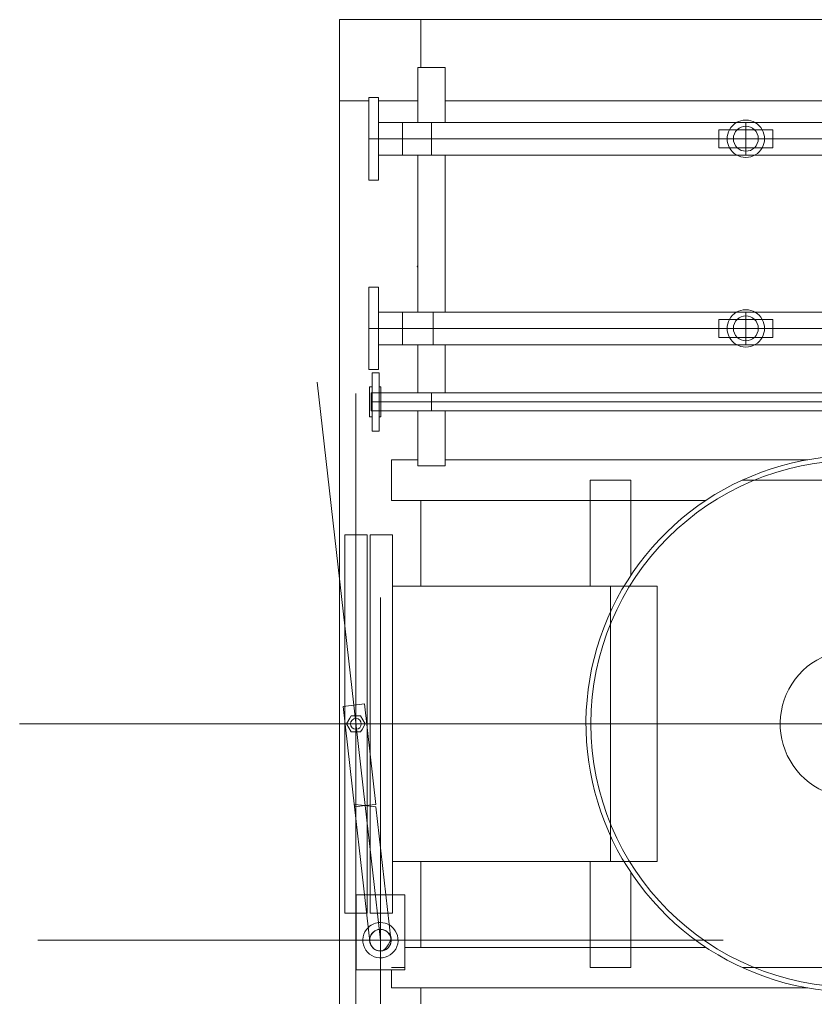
# Model space of a CAD drawing. Header units: inches. Extents: x -1128 to 651, y 96 to 845.
# Drawn here: x -1031.937 to -1030.611, y 728.122 to 729.751 of the extents above; entities that cross this region are included whole.
import ezdxf

# ---------------------------------------------------------------- set-up
doc = ezdxf.new("R2010")
doc.units = ezdxf.units.IN
doc.header["$MEASUREMENT"] = 0
doc.layers.add('EQUIPMENT LAYOUT-EMBED 1_DWG$0$Default', color=7, linetype='Continuous')
doc.layers.add('EQUIPMENT LAYOUT-EMBED 1_DWG$0$DwgTemplate', color=7, linetype='Continuous')
doc.layers.add('Layout', color=6, linetype='Continuous', lineweight=18)

# ---------------------------------------------------------------- blocks, each defined once
blk = doc.blocks.new('A$C55974CAD')
at = {"layer": 'EQUIPMENT LAYOUT-EMBED 1_DWG$0$Default', "color": 7, "lineweight": 0}
for p, q in [((55.3481, 8.1434), (55.1507, 8.1434)), ((55.1507, 8.1021), (55.1507, 8.1434)), ((55.3502, 8.1434), (55.3481, 8.1434)), ((55.4466, 8.1434), (55.3502, 8.1434)), ((55.5, 8.1434), (55.4466, 8.1434)), ((55.8492, 8.1434), (55.5, 8.1434)), ((55.8492, 8.1021), (55.8492, 8.1434)), ((55.1846, 8.1021), (55.1507, 8.1021)), ((55.5, 8.1021), (55.1846, 8.1021)), ((55.246, 7.6748), (55.246, 8.1021)), ((55.8492, 8.1021), (55.5, 8.1021)), ((55.754, 7.6748), (55.754, 8.1021)), ((55.246, 7.6133), (55.246, 7.6748)), ((55.754, 7.6133), (55.754, 7.6748)), ((55.5, 7.6133), (55.246, 7.6133)), ((55.754, 7.6133), (55.5, 7.6133))]:
    blk.add_line(p, q, dxfattribs=at)
at = {"layer": 'EQUIPMENT LAYOUT-EMBED 1_DWG$0$DwgTemplate', "color": 1, "lineweight": 0}
for p, q in [((55.5, 8.7796), (55.5, 8.7903)), ((55.5, 8.7796), (55.5, 8.345)), ((55.1007, 8.7568), (55.1007, 8.7443)), ((55.1007, 8.1439), (55.1007, 8.7443)), ((55.5, 8.345), (55.5, 7.3865)), ((56.1306, 8.2413), (55.5344, 8.1736)), ((54.3, 8.2), (56.8, 8.2)), ((56.65, 8.2), (56.8, 8.2)), ((56.65, 8.2), (56.65, 8.1455)), ((56.8, 8.2), (56.8, 6.7)), ((56.8, 8.2), (56.8, 8.05)), ((56.11, 8.1696), (54.89, 8.1696)), ((55.5344, 8.1736), (55.3491, 8.1525)), ((55.3491, 8.1525), (55.1007, 8.1243)), ((55.1007, 8.1048), (55.1007, 8.1439)), ((54.4807, 8.1243), (55.0808, 8.1243)), ((55.0808, 8.1243), (55.7207, 8.1243)), ((55.7332, 8.1243), (55.7207, 8.1243)), ((56.65, 8.128), (56.65, 8.0554)), ((55.1007, 7.5426), (55.1007, 8.1048)), ((55.0125, 8.104), (55.0125, 7.3358)), ((55.0125, 8.104), (55.0457, 8.104)), ((55.9125, 8.104), (55.9125, 7.5236)), ((55.9125, 8.104), (55.9875, 8.104)), ((55.9875, 8.104), (55.9875, 8.0554)), ((55.0875, 8.0793), (55.0875, 7.5236)), ((54.9718, 8.05), (55.0125, 8.05)), ((55.0875, 8.05), (55.246, 8.05)), ((55.754, 8.05), (55.9125, 8.05)), ((56.7118, 8.05), (56.8, 8.05)), ((55.9875, 8.0046), (55.9875, 7.3358)), ((56.65, 8.0046), (56.65, 6.8155)), ((55.05, 7.6625), (55.05, 7.7375)), ((55.05, 7.7375), (55.246, 7.7375)), ((55.754, 7.7375), (55.95, 7.7375)), ((55.95, 7.7375), (55.95, 7.6625)), ((55.05, 7.6625), (55.2264, 7.6625)), ((55.7736, 7.6625), (55.95, 7.6625)), ((55.1007, 7.5043), (55.1007, 7.5426)), ((55.1007, 7.5043), (55.1007, 7.4918)), ((55.5, 7.3865), (55.5, 7.1134))]:
    blk.add_line(p, q, dxfattribs=at)
at = {"layer": 'EQUIPMENT LAYOUT-EMBED 1_DWG$0$DwgTemplate', "color": 5, "lineweight": 0}
for p, q in [((55.1507, 8.1903), (55.5048, 8.1903)), ((55.1507, 8.1903), (55.1507, 8.1693)), ((55.3469, 8.1724), (55.5322, 8.1934)), ((55.5, 8.187), (55.485, 8.1783)), ((55.485, 8.1783), (55.485, 8.1782)), ((55.5102, 8.1811), (55.5, 8.187)), ((55.5344, 8.1736), (55.5322, 8.1934)), ((55.5325, 8.1903), (55.8492, 8.1903)), ((55.8492, 8.1903), (55.8492, 8.149)), ((55.0457, 8.0793), (55.0457, 8.1693)), ((55.1846, 8.1693), (55.0457, 8.1693)), ((55.0985, 8.1437), (55.347, 8.1719)), ((55.1846, 8.1534), (55.1846, 8.1693)), ((55.3491, 8.1525), (55.3469, 8.1724)), ((55.5, 8.1523), (55.515, 8.161)), ((55.515, 8.161), (55.515, 8.1611)), ((55.5367, 8.1537), (55.5344, 8.1736)), ((55.3469, 8.1326), (55.3491, 8.1525)), ((55.3487, 8.149), (55.3496, 8.149)), ((55.3514, 8.1326), (55.3491, 8.1525)), ((55.3514, 8.1326), (55.5367, 8.1537)), ((55.4898, 8.1582), (55.5, 8.1523)), ((55.4952, 8.149), (55.8492, 8.149)), ((55.3469, 8.1326), (55.1029, 8.1049)), ((55.1846, 8.0793), (55.1846, 8.1142)), ((55.1846, 8.0793), (55.0457, 8.0793)), ((56.2133, 7.5), (56.2133, 7.45)), ((56.2466, 7.5), (56.2133, 7.5)), ((56.2466, 7.5), (56.2466, 7.45)), ((56.5633, 7.5), (56.5633, 7.45)), ((56.5966, 7.5), (56.5633, 7.5)), ((56.5966, 7.5), (56.5966, 7.45)), ((56.2133, 7.45), (56.2133, 7.4)), ((56.2466, 7.45), (56.2466, 7.4)), ((56.5633, 7.45), (56.5633, 7.4)), ((56.5966, 7.45), (56.5966, 7.4)), ((56.2466, 7.4), (56.2133, 7.4)), ((56.5966, 7.4), (56.5633, 7.4))]:
    blk.add_line(p, q, dxfattribs=at)
at = {"layer": 'EQUIPMENT LAYOUT-EMBED 1_DWG$0$DwgTemplate', "color": 7, "lineweight": 0}
for p, q in [((55.485, 8.1782), (55.485, 8.161)), ((55.5048, 8.1903), (55.5325, 8.1903)), ((55.515, 8.1783), (55.5102, 8.1811)), ((55.515, 8.1611), (55.515, 8.1783)), ((55.1507, 8.1693), (55.1507, 8.149)), ((55.347, 8.1719), (55.3514, 8.1724)), ((55.3491, 8.1525), (55.3514, 8.1724)), ((55.485, 8.161), (55.4898, 8.1582)), ((55.1507, 8.149), (55.3487, 8.149)), ((55.1846, 8.1142), (55.1846, 8.1534)), ((55.3496, 8.149), (55.4952, 8.149)), ((56.0665, 8.1443), (56.0943, 8.1443)), ((56.0665, 8.1443), (56.0665, 8.1394)), ((56.0776, 8.1412), (56.111, 8.1412)), ((56.0776, 8.1237), (56.0776, 8.1412)), ((56.0943, 8.1443), (56.1221, 8.1443)), ((56.0943, 8.1394), (56.0943, 8.1412)), ((56.0943, 8.1412), (56.0943, 8.1237)), ((56.111, 8.1237), (56.111, 8.1412)), ((56.1221, 8.1443), (56.1221, 8.1394)), ((56.23, 8.1455), (56.1538, 8.1455)), ((56.1538, 8.128), (56.1538, 8.1455)), ((56.23, 8.1455), (56.23, 8.0835)), ((56.3062, 8.1455), (56.23, 8.1455)), ((56.3062, 8.128), (56.3062, 8.1455)), ((56.58, 8.1455), (56.5038, 8.1455)), ((56.5038, 8.128), (56.5038, 8.1455)), ((56.58, 8.1455), (56.58, 8.0835)), ((56.6562, 8.1455), (56.58, 8.1455)), ((56.6562, 8.128), (56.6562, 8.1455)), ((56.0943, 8.1394), (56.0403, 8.1394)), ((56.0403, 8.1267), (56.0403, 8.1394)), ((56.0943, 8.1267), (56.0403, 8.1267)), ((56.0665, 8.1267), (56.0665, 8.1237)), ((56.0665, 8.1237), (56.0943, 8.1237)), ((56.0776, 6.9252), (56.0776, 8.1237)), ((56.1482, 8.1394), (56.0943, 8.1394)), ((56.1482, 8.1267), (56.0943, 8.1267)), ((56.0943, 8.1237), (56.1221, 8.1237)), ((56.0943, 8.1237), (56.0943, 6.9192)), ((56.111, 6.9095), (56.111, 8.1237)), ((56.1221, 8.1267), (56.1221, 8.1237)), ((56.1482, 8.1267), (56.1482, 8.1394)), ((56.23, 8.128), (56.1538, 8.128)), ((56.1998, 8.0835), (56.1998, 8.128)), ((56.3062, 8.128), (56.23, 8.128)), ((56.2602, 8.0835), (56.2602, 8.128)), ((56.58, 8.128), (56.5038, 8.128)), ((56.5498, 8.0835), (56.5498, 8.128)), ((56.6562, 8.128), (56.58, 8.128)), ((56.6102, 8.0835), (56.6102, 8.128)), ((55.1029, 8.1049), (55.1029, 8.1049)), ((56.23, 8.0835), (56.1998, 8.0835)), ((56.2602, 8.0835), (56.1998, 8.0835)), ((56.1998, 8.0835), (56.1998, 7.4667)), ((56.2602, 8.0835), (56.23, 8.0835)), ((56.23, 7.5), (56.23, 8.0835)), ((56.2602, 8.0835), (56.2602, 7.4667)), ((56.58, 8.0835), (56.5498, 8.0835)), ((56.5498, 8.0835), (56.6102, 8.0835)), ((56.5498, 7.4667), (56.5498, 8.0835)), ((56.6102, 8.0835), (56.58, 8.0835)), ((56.58, 8.0835), (56.58, 7.5)), ((56.6102, 7.4667), (56.6102, 8.0835)), ((56.23, 7.45), (56.23, 7.5)), ((56.58, 7.5), (56.58, 7.45)), ((56.1998, 7.4667), (56.1998, 7.45)), ((56.2602, 7.4667), (56.2602, 7.45)), ((56.5498, 7.45), (56.5498, 7.4667)), ((56.6102, 7.45), (56.6102, 7.4667)), ((56.2602, 7.45), (56.1998, 7.45)), ((56.2602, 7.45), (56.1998, 7.45)), ((56.1998, 7.45), (56.1998, 7.4333)), ((56.23, 7.45), (56.23, 7.45)), ((56.23, 7.45), (56.23, 7.45)), ((56.23, 7.4), (56.23, 7.45)), ((56.2602, 7.45), (56.2602, 7.4333)), ((56.5498, 7.45), (56.6102, 7.45)), ((56.5498, 7.4333), (56.5498, 7.45)), ((56.58, 7.45), (56.58, 7.4)), ((56.58, 7.45), (56.58, 7.45)), ((56.58, 7.45), (56.58, 7.45)), ((56.6102, 7.4333), (56.6102, 7.45)), ((56.1998, 7.4333), (56.1998, 6.8815)), ((56.2602, 7.4333), (56.2602, 6.8219)), ((56.5498, 6.6625), (56.5498, 7.4333)), ((56.6102, 6.8155), (56.6102, 7.4333)), ((56.23, 6.8219), (56.23, 7.4)), ((56.58, 7.4), (56.58, 6.8155))]:
    blk.add_line(p, q, dxfattribs=at)
at = {"layer": 'EQUIPMENT LAYOUT-EMBED 1_DWG$0$DwgTemplate', "color": 9, "lineweight": 0}
for p, q in [((55.05, 8.104), (55.05, 8.0793)), ((55.246, 7.7), (55.754, 7.7)), ((55.05, 7.4562), (55.05, 7.0438)), ((55.95, 7.4562), (55.95, 7.0438))]:
    blk.add_line(p, q, dxfattribs=at)
at = {"layer": 'EQUIPMENT LAYOUT-EMBED 1_DWG$0$DwgTemplate', "color": 3, "lineweight": 0}
for p, q in [((55.976, 8.0554), (55.976, 8.0046)), ((56.0776, 8.0554), (55.976, 8.0554)), ((56.1998, 8.0554), (56.111, 8.0554)), ((56.5498, 8.0554), (56.2602, 8.0554)), ((56.7118, 8.0554), (56.6102, 8.0554)), ((56.7118, 8.0046), (56.7118, 8.0554)), ((56.111, 8.03), (56.0776, 8.03)), ((56.2602, 8.0268), (56.1998, 8.0268)), ((56.6102, 8.03), (56.5498, 8.03)), ((56.0776, 8.0046), (55.976, 8.0046)), ((56.1998, 8.0046), (56.111, 8.0046)), ((56.5498, 8.0046), (56.2602, 8.0046)), ((56.7118, 8.0046), (56.6102, 8.0046))]:
    blk.add_line(p, q, dxfattribs=at)
at = {"layer": 'EQUIPMENT LAYOUT-EMBED 1_DWG$0$DwgTemplate', "color": 5, "lineweight": 0}
blk.add_circle((55.5, 8.1696), 0.01, dxfattribs=at)
at = {"layer": 'EQUIPMENT LAYOUT-EMBED 1_DWG$0$DwgTemplate', "color": 7, "lineweight": 0}
blk.add_circle((55.5, 7.25), 0.486, dxfattribs=at)
blk.add_circle((55.5, 7.25), 0.486, dxfattribs=at)
at = {"layer": 'EQUIPMENT LAYOUT-EMBED 1_DWG$0$DwgTemplate', "color": 5, "lineweight": 0}
for centre, radius, start, end in [((55.1007, 8.1243), 0.0325, 43.3282, 329.6292), ((55.1007, 8.1243), 0.02, 83.5213, 289.4361), ((55.5, 7.25), 0.495, 0, 213.9715), ((55.5, 7.25), 0.495, 0, 213.9715)]:
    blk.add_arc(centre, radius, start, end, dxfattribs=at)
at = {"layer": 'EQUIPMENT LAYOUT-EMBED 1_DWG$0$DwgTemplate', "color": 7, "lineweight": 0}
for centre, radius, start, end in [((55.1007, 8.1243), 0.02, 0, 83.5213), ((55.1007, 8.1243), 0.0325, 0, 43.3282), ((55.1007, 8.1243), 0.02, 289.4361, 0), ((55.1007, 8.1243), 0.0325, 329.6292, 0), ((56.23, 7.45), 0.0345, 118.8738, 241.1262), ((56.23, 7.45), 0.0345, 90, 118.8738), ((56.23, 7.45), 0.023, 90, 136.4125), ((56.23, 7.45), 0.0345, 61.1262, 90), ((56.23, 7.45), 0.023, 43.5875, 90), ((56.23, 7.45), 0.0345, 298.8738, 61.1262), ((56.58, 7.45), 0.0345, 118.8738, 241.1262), ((56.58, 7.45), 0.0345, 61.1262, 118.8738), ((56.58, 7.45), 0.023, 43.5875, 136.4125), ((56.58, 7.45), 0.0345, 298.8738, 61.1262), ((56.23, 7.45), 0.023, 136.4125, 223.5875), ((56.23, 7.45), 0.023, 316.4125, 43.5875), ((56.58, 7.45), 0.023, 136.4125, 223.5875), ((56.58, 7.45), 0.023, 316.4125, 43.5875), ((56.23, 7.45), 0.023, 223.5875, 316.4125), ((56.23, 7.45), 0.0345, 241.1262, 298.8738), ((56.58, 7.45), 0.023, 223.5875, 270), ((56.58, 7.45), 0.0345, 241.1262, 270), ((56.58, 7.45), 0.023, 270, 316.4125), ((56.58, 7.45), 0.0345, 270, 298.8738), ((55.5, 7.25), 0.1365, 270, 195.8548)]:
    blk.add_arc(centre, radius, start, end, dxfattribs=at)
at = {"layer": 'EQUIPMENT LAYOUT-EMBED 1_DWG$0$DwgTemplate', "color": 3, "lineweight": 0}
blk.add_arc((56.3439, 8.0554), 0.001, 0, 180, dxfattribs=at)
at = {"layer": 'EQUIPMENT LAYOUT-EMBED 1_DWG$0$DwgTemplate', "color": 5, "lineweight": 0}
blk.add_ellipse((55.1007, 8.1243), major_axis=(-0.0199, -0.0023), ratio=0.974537, start_param=4.712389, end_param=6.283185, dxfattribs=at)
at = {"layer": 'EQUIPMENT LAYOUT-EMBED 1_DWG$0$DwgTemplate', "color": 7, "lineweight": 0}
blk.add_ellipse((55.1007, 8.1243), major_axis=(0.0199, 0.0023), ratio=0.974537, start_param=4.712389, end_param=7.853982, dxfattribs=at)
for points in [[(55.1203, 8.1204), (55.1207, 8.1224), (55.1208, 8.1245), (55.1206, 8.1266)], [(55.1029, 8.1049), (55.1039, 8.105), (55.1049, 8.1052), (55.1058, 8.1055)], [(55.1058, 8.1055), (55.1068, 8.1057), (55.1077, 8.1061), (55.1086, 8.1064)], [(55.1086, 8.1064), (55.1106, 8.1073), (55.1125, 8.1084), (55.1141, 8.1099)], [(55.1141, 8.1099), (55.1156, 8.1112), (55.117, 8.1129), (55.1181, 8.1147)], [(55.1181, 8.1147), (55.1191, 8.1165), (55.1199, 8.1184), (55.1203, 8.1204)]]:
    blk.add_open_spline(points, degree=3, dxfattribs=at)
at = {"layer": 'EQUIPMENT LAYOUT-EMBED 1_DWG$0$DwgTemplate', "color": 5, "lineweight": 0}
for points in [[(55.1029, 8.1049), (55.1029, 8.1049), (55.0819, 8.1128), (55.0809, 8.122)], [(55.0812, 8.12), (55.0811, 8.1207), (55.081, 8.1214), (55.0809, 8.122)], [(55.0836, 8.1141), (55.0825, 8.1159), (55.0817, 8.1179), (55.0812, 8.12)], [(55.0879, 8.1093), (55.0862, 8.1106), (55.0847, 8.1123), (55.0836, 8.1141)], [(55.0935, 8.1061), (55.0915, 8.1068), (55.0896, 8.1079), (55.0879, 8.1093)], [(55.0955, 8.1054), (55.0948, 8.1056), (55.0942, 8.1058), (55.0935, 8.1061)], [(55.1017, 8.1048), (55.0996, 8.1047), (55.0975, 8.1049), (55.0955, 8.1054)], [(55.1029, 8.1049), (55.1025, 8.1049), (55.1021, 8.1049), (55.1017, 8.1048)]]:
    blk.add_open_spline(points, degree=3, dxfattribs=at)

msp = doc.modelspace()

# ---------------------------------------------------------------- block references
at = {"layer": 'Layout', "xscale": 0.9025, "yscale": 0.9025, "zscale": 0.9025, "rotation": 90}
msp.add_blockref('A$C55974CAD', (-1024.0033, 678.4893), dxfattribs=at)

doc.saveas('drawing.dxf')
